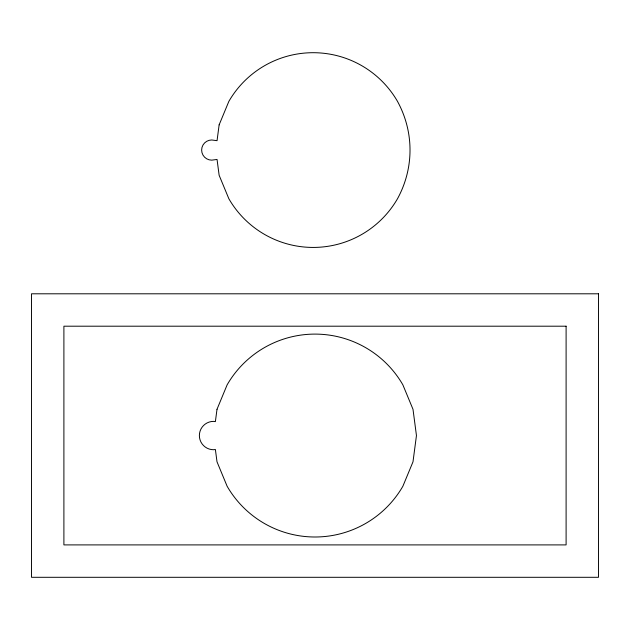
<?xml version="1.0" encoding="UTF-8"?>
<svg xmlns="http://www.w3.org/2000/svg" width="630" height="630" viewBox="0 0 630 630"><rect width="100%" height="100%" fill="white"/><g stroke="black" fill="none" stroke-linecap="round" stroke-linejoin="round"><path stroke-width="0.94" d="M219.13 124.866L217.051 140.679L211.727 139.978A10.088 10.088 0 0 0 201.639 150.066A10.088 10.088 0 0 0 211.727 160.154L217.051 159.453L219.13 175.266L228.855 198.749A97.367 97.367 0 0 0 397.498 198.749C414.186 168.178 414.186 131.953 397.498 101.383A97.367 97.367 0 0 0 228.855 101.383L219.13 124.866M217.004 409.295L215.381 421.62L213.546 421.376A14.175 14.175 0 0 0 199.371 435.55A14.175 14.175 0 0 0 213.546 449.726L215.381 449.481L217.004 461.806L227.139 486.273A101.454 101.454 0 0 0 402.861 486.273L412.997 461.806L416.454 435.55L412.997 409.295L402.861 384.828A101.454 101.454 0 0 0 227.139 384.828L217.004 409.295M598.5 293.8L31.5 293.8L31.5 577.301L598.5 577.301L598.5 293.8M566.102 326.198L63.898 326.198L63.898 544.903L566.102 544.903L566.102 326.198"/></g></svg>
